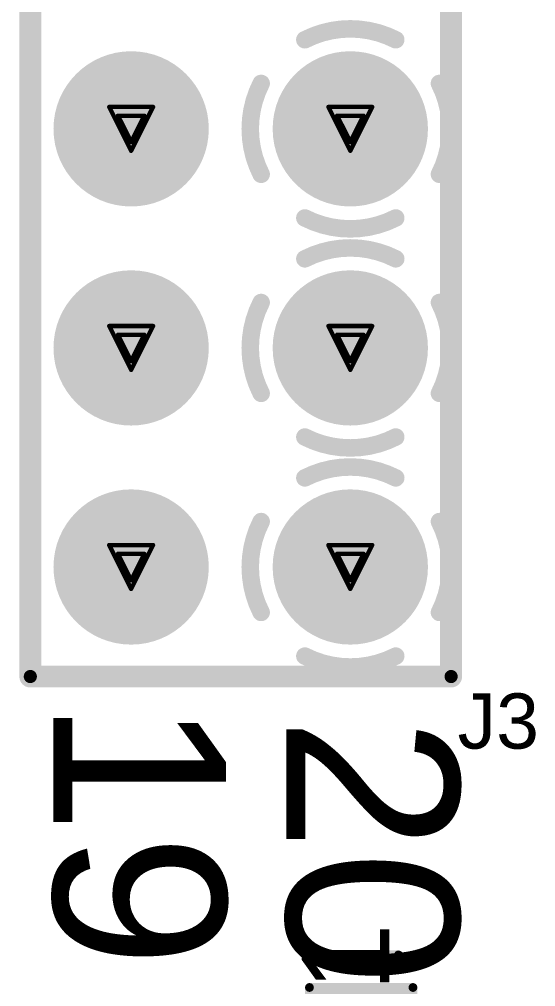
# Model space of a CAD drawing. Header units: inches. Extents: x -0.3 to 12.2, y -3.2 to 4.4.
# Drawn here: x 2.6034 to 2.839, y 1.921 to 2.3625 of the extents above; entities that cross this region are included whole.
import ezdxf

# ---------------------------------------------------------------- set-up
doc = ezdxf.new("R2010")
doc.units = ezdxf.units.IN
doc.header["$MEASUREMENT"] = 0
for name, color, linetype in [('Board Layer Stack Bottom Solder', 6, 'Continuous'), ('Bottom Layer_L8', 5, 'Continuous'), ('FAB_DWG_INFO', 1, 'Continuous'), ('Inner_L3', 76, 'Continuous'), ('Inner_L6', 156, 'Continuous'), ('Multi-Layer', 9, 'Continuous'), ('Pad Holes', 156, 'Continuous'), ('Plane_L2', 76, 'Continuous'), ('Plane_L4', 136, 'Continuous'), ('Plane_L5', 16, 'Continuous'), ('Plane_L7', 216, 'Continuous'), ('Top Assembly', 6, 'Continuous'), ('Top Overlay', 2, 'Continuous'), ('Top Paste', 8, 'Continuous'), ('Top Solder', 216, 'Continuous'), ('TOP_L1', 1, 'Continuous')]:
    doc.layers.add(name, color=color, linetype=linetype)
doc.styles.add('Arial', font='', dxfattribs={"height": 0.2})
doc.styles.get('Arial').set_extended_font_data('Arial')

# ---------------------------------------------------------------- blocks, each defined once
blk = doc.blocks.new('HEADER_10X2_205')
at = {"layer": 'Board Layer Stack Bottom Solder'}
h = blk.add_hatch(color=6, dxfattribs=at)
edge = h.paths.add_edge_path()
edge.add_arc((0.7, 0.1), 0.03543, 0, 360)
h = blk.add_hatch(color=6, dxfattribs=at)
edge = h.paths.add_edge_path()
edge.add_arc((0.8, 0.1), 0.03543, 0, 360)
h = blk.add_hatch(color=6, dxfattribs=at)
edge = h.paths.add_edge_path()
edge.add_arc((0.9, 0.1), 0.03543, 0, 360)
h = blk.add_hatch(color=6, dxfattribs=at)
edge = h.paths.add_edge_path()
edge.add_arc((0.7, 0), 0.03543, 0, 360)
h = blk.add_hatch(color=6, dxfattribs=at)
edge = h.paths.add_edge_path()
edge.add_arc((0.8, 0), 0.03543, 0, 360)
h = blk.add_hatch(color=6, dxfattribs=at)
edge = h.paths.add_edge_path()
edge.add_arc((0.9, 0), 0.03543, 0, 360)
at = {"layer": 'Bottom Layer_L8'}
h = blk.add_hatch(color=5, dxfattribs=at)
edge = h.paths.add_edge_path()
edge.add_arc((0.7, 0.1), 0.03346, 0, 360)
h = blk.add_hatch(color=5, dxfattribs=at)
edge = h.paths.add_edge_path()
edge.add_arc((0.8, 0.1), 0.03346, 0, 360)
h = blk.add_hatch(color=5, dxfattribs=at)
edge = h.paths.add_edge_path()
edge.add_arc((0.9, 0.1), 0.03346, 0, 360)
h = blk.add_hatch(color=5, dxfattribs=at)
edge = h.paths.add_edge_path()
edge.add_arc((0.7, 0), 0.03346, 0, 360)
h = blk.add_hatch(color=5, dxfattribs=at)
edge = h.paths.add_edge_path()
edge.add_arc((0.8, 0), 0.03346, 0, 360)
h = blk.add_hatch(color=5, dxfattribs=at)
edge = h.paths.add_edge_path()
edge.add_arc((0.9, 0), 0.03346, 0, 360)
at = {"layer": 'Inner_L3'}
h = blk.add_hatch(color=76, dxfattribs=at)
edge = h.paths.add_edge_path()
edge.add_arc((0.7, 0.1), 0.03346, 0, 360)
h = blk.add_hatch(color=76, dxfattribs=at)
edge = h.paths.add_edge_path()
edge.add_arc((0.8, 0.1), 0.03346, 0, 360)
h = blk.add_hatch(color=76, dxfattribs=at)
edge = h.paths.add_edge_path()
edge.add_arc((0.9, 0.1), 0.03346, 0, 360)
h = blk.add_hatch(color=76, dxfattribs=at)
edge = h.paths.add_edge_path()
edge.add_arc((0.7, 0), 0.03346, 0, 360)
h = blk.add_hatch(color=76, dxfattribs=at)
edge = h.paths.add_edge_path()
edge.add_arc((0.8, 0), 0.03346, 0, 360)
h = blk.add_hatch(color=76, dxfattribs=at)
edge = h.paths.add_edge_path()
edge.add_arc((0.9, 0), 0.03346, 0, 360)
at = {"layer": 'Inner_L6'}
h = blk.add_hatch(color=156, dxfattribs=at)
edge = h.paths.add_edge_path()
edge.add_arc((0.7, 0.1), 0.03346, 0, 360)
h = blk.add_hatch(color=156, dxfattribs=at)
edge = h.paths.add_edge_path()
edge.add_arc((0.8, 0.1), 0.03346, 0, 360)
h = blk.add_hatch(color=156, dxfattribs=at)
edge = h.paths.add_edge_path()
edge.add_arc((0.9, 0.1), 0.03346, 0, 360)
h = blk.add_hatch(color=156, dxfattribs=at)
edge = h.paths.add_edge_path()
edge.add_arc((0.7, 0), 0.03346, 0, 360)
h = blk.add_hatch(color=156, dxfattribs=at)
edge = h.paths.add_edge_path()
edge.add_arc((0.8, 0), 0.03346, 0, 360)
h = blk.add_hatch(color=156, dxfattribs=at)
edge = h.paths.add_edge_path()
edge.add_arc((0.9, 0), 0.03346, 0, 360)
at = {"layer": 'Multi-Layer'}
h = blk.add_hatch(color=9, dxfattribs=at)
edge = h.paths.add_edge_path()
edge.add_arc((0.7, 0.1), 0.03346, 0, 360)
h = blk.add_hatch(color=9, dxfattribs=at)
edge = h.paths.add_edge_path()
edge.add_arc((0.8, 0.1), 0.03346, 0, 360)
h = blk.add_hatch(color=9, dxfattribs=at)
edge = h.paths.add_edge_path()
edge.add_arc((0.9, 0.1), 0.03346, 0, 360)
h = blk.add_hatch(color=9, dxfattribs=at)
edge = h.paths.add_edge_path()
edge.add_arc((0.7, 0), 0.03346, 0, 360)
h = blk.add_hatch(color=9, dxfattribs=at)
edge = h.paths.add_edge_path()
edge.add_arc((0.8, 0), 0.03346, 0, 360)
h = blk.add_hatch(color=9, dxfattribs=at)
edge = h.paths.add_edge_path()
edge.add_arc((0.9, 0), 0.03346, 0, 360)
at = {"layer": 'Pad Holes'}
h = blk.add_hatch(color=7, dxfattribs=at)
edge = h.paths.add_edge_path()
edge.add_arc((0.7, 0.1), 0.02165, 0, 360)
h = blk.add_hatch(color=7, dxfattribs=at)
edge = h.paths.add_edge_path()
edge.add_arc((0.8, 0.1), 0.02165, 0, 360)
h = blk.add_hatch(color=7, dxfattribs=at)
edge = h.paths.add_edge_path()
edge.add_arc((0.9, 0.1), 0.02165, 0, 360)
h = blk.add_hatch(color=7, dxfattribs=at)
edge = h.paths.add_edge_path()
edge.add_arc((0.7, 0), 0.02165, 0, 360)
h = blk.add_hatch(color=7, dxfattribs=at)
edge = h.paths.add_edge_path()
edge.add_arc((0.8, 0), 0.02165, 0, 360)
h = blk.add_hatch(color=7, dxfattribs=at)
edge = h.paths.add_edge_path()
edge.add_arc((0.9, 0), 0.02165, 0, 360)
at = {"layer": 'Plane_L2'}
h = blk.add_hatch(color=76, dxfattribs=at)
edge = h.paths.add_edge_path()
edge.add_arc((0.7, 0), 0.03365, 0, 360)
h = blk.add_hatch(color=76, dxfattribs=at)
edge = h.paths.add_edge_path()
edge.add_arc((0.8, 0), 0.03365, 0, 360)
h = blk.add_hatch(color=76, dxfattribs=at)
edge = h.paths.add_edge_path()
edge.add_arc((0.9, 0), 0.03365, 0, 360)
at = {"layer": 'Plane_L4'}
h = blk.add_hatch(color=136, dxfattribs=at)
edge = h.paths.add_edge_path()
edge.add_arc((0.7, 0), 0.03365, 0, 360)
h = blk.add_hatch(color=136, dxfattribs=at)
edge = h.paths.add_edge_path()
edge.add_arc((0.8, 0), 0.03365, 0, 360)
h = blk.add_hatch(color=136, dxfattribs=at)
edge = h.paths.add_edge_path()
edge.add_arc((0.9, 0), 0.03365, 0, 360)
at = {"layer": 'Plane_L5'}
h = blk.add_hatch(color=16, dxfattribs=at)
edge = h.paths.add_edge_path()
edge.add_arc((0.7, 0), 0.03365, 0, 360)
h = blk.add_hatch(color=16, dxfattribs=at)
edge = h.paths.add_edge_path()
edge.add_arc((0.8, 0), 0.03365, 0, 360)
h = blk.add_hatch(color=16, dxfattribs=at)
edge = h.paths.add_edge_path()
edge.add_arc((0.9, 0), 0.03365, 0, 360)
at = {"layer": 'Plane_L7'}
h = blk.add_hatch(color=216, dxfattribs=at)
edge = h.paths.add_edge_path()
edge.add_arc((0.7, 0), 0.03365, 0, 360)
h = blk.add_hatch(color=216, dxfattribs=at)
edge = h.paths.add_edge_path()
edge.add_arc((0.8, 0), 0.03365, 0, 360)
h = blk.add_hatch(color=216, dxfattribs=at)
edge = h.paths.add_edge_path()
edge.add_arc((0.9, 0), 0.03365, 0, 360)
at = {"layer": 'Top Solder'}
h = blk.add_hatch(color=216, dxfattribs=at)
edge = h.paths.add_edge_path()
edge.add_arc((0.7, 0.1), 0.03543, 0, 360)
h = blk.add_hatch(color=216, dxfattribs=at)
edge = h.paths.add_edge_path()
edge.add_arc((0.8, 0.1), 0.03543, 0, 360)
h = blk.add_hatch(color=216, dxfattribs=at)
edge = h.paths.add_edge_path()
edge.add_arc((0.9, 0.1), 0.03543, 0, 360)
h = blk.add_hatch(color=216, dxfattribs=at)
edge = h.paths.add_edge_path()
edge.add_arc((0.7, 0), 0.03543, 0, 360)
h = blk.add_hatch(color=216, dxfattribs=at)
edge = h.paths.add_edge_path()
edge.add_arc((0.8, 0), 0.03543, 0, 360)
h = blk.add_hatch(color=216, dxfattribs=at)
edge = h.paths.add_edge_path()
edge.add_arc((0.9, 0), 0.03543, 0, 360)
at = {"layer": 'TOP_L1'}
h = blk.add_hatch(color=1, dxfattribs=at)
edge = h.paths.add_edge_path()
edge.add_arc((0.7, 0.1), 0.03346, 0, 360)
h = blk.add_hatch(color=1, dxfattribs=at)
edge = h.paths.add_edge_path()
edge.add_arc((0.8, 0.1), 0.03346, 0, 360)
h = blk.add_hatch(color=1, dxfattribs=at)
edge = h.paths.add_edge_path()
edge.add_arc((0.9, 0.1), 0.03346, 0, 360)
h = blk.add_hatch(color=1, dxfattribs=at)
edge = h.paths.add_edge_path()
edge.add_arc((0.7, 0), 0.03346, 0, 360)
h = blk.add_hatch(color=1, dxfattribs=at)
edge = h.paths.add_edge_path()
edge.add_arc((0.8, 0), 0.03346, 0, 360)
h = blk.add_hatch(color=1, dxfattribs=at)
edge = h.paths.add_edge_path()
edge.add_arc((0.9, 0), 0.03346, 0, 360)
at = {"layer": 'Plane_L2'}
for points in [[(0.67927, 0.14068, 0.008, 0.008, -0.240079), (0.72073, 0.14068, 0.008, 0.008, 0)], [(0.77927, 0.14068, 0.008, 0.008, -0.240079), (0.82073, 0.14068, 0.008, 0.008, 0)], [(0.87927, 0.14068, 0.008, 0.008, -0.240079), (0.92073, 0.14068, 0.008, 0.008, 0)], [(0.65932, 0.07927, 0.008, 0.008, -0.240079), (0.65932, 0.12073, 0.008, 0.008, 0)], [(0.74068, 0.12073, 0.008, 0.008, -0.240079), (0.74068, 0.07927, 0.008, 0.008, 0)], [(0.75932, 0.07927, 0.008, 0.008, -0.240079), (0.75932, 0.12073, 0.008, 0.008, 0)], [(0.84068, 0.12073, 0.008, 0.008, -0.240079), (0.84068, 0.07927, 0.008, 0.008, 0)], [(0.85932, 0.07927, 0.008, 0.008, -0.240079), (0.85932, 0.12073, 0.008, 0.008, 0)], [(0.94068, 0.12073, 0.008, 0.008, -0.240079), (0.94068, 0.07927, 0.008, 0.008, 0)], [(0.72073, 0.05932, 0.008, 0.008, -0.240079), (0.67927, 0.05932, 0.008, 0.008, 0)], [(0.82073, 0.05932, 0.008, 0.008, -0.240079), (0.77927, 0.05932, 0.008, 0.008, 0)], [(0.92073, 0.05932, 0.008, 0.008, -0.240079), (0.87927, 0.05932, 0.008, 0.008, 0)]]:
    blk.add_lwpolyline(points, format="xyseb", dxfattribs=at)
for points in [[(0.67727, 0.14068, 0.004, 0.004, 1), (0.68127, 0.14068, 0.004, 0.004, 1)], [(0.71873, 0.14068, 0.004, 0.004, 1), (0.72273, 0.14068, 0.004, 0.004, 1)], [(0.77727, 0.14068, 0.004, 0.004, 1), (0.78127, 0.14068, 0.004, 0.004, 1)], [(0.81873, 0.14068, 0.004, 0.004, 1), (0.82273, 0.14068, 0.004, 0.004, 1)], [(0.87727, 0.14068, 0.004, 0.004, 1), (0.88127, 0.14068, 0.004, 0.004, 1)], [(0.91873, 0.14068, 0.004, 0.004, 1), (0.92273, 0.14068, 0.004, 0.004, 1)], [(0.65732, 0.12073, 0.004, 0.004, 1), (0.66132, 0.12073, 0.004, 0.004, 1)], [(0.73868, 0.12073, 0.004, 0.004, 1), (0.74268, 0.12073, 0.004, 0.004, 1)], [(0.75732, 0.12073, 0.004, 0.004, 1), (0.76132, 0.12073, 0.004, 0.004, 1)], [(0.83868, 0.12073, 0.004, 0.004, 1), (0.84268, 0.12073, 0.004, 0.004, 1)], [(0.85732, 0.12073, 0.004, 0.004, 1), (0.86132, 0.12073, 0.004, 0.004, 1)], [(0.93868, 0.12073, 0.004, 0.004, 1), (0.94268, 0.12073, 0.004, 0.004, 1)], [(0.65732, 0.07927, 0.004, 0.004, 1), (0.66132, 0.07927, 0.004, 0.004, 1)], [(0.73868, 0.07927, 0.004, 0.004, 1), (0.74268, 0.07927, 0.004, 0.004, 1)], [(0.75732, 0.07927, 0.004, 0.004, 1), (0.76132, 0.07927, 0.004, 0.004, 1)], [(0.83868, 0.07927, 0.004, 0.004, 1), (0.84268, 0.07927, 0.004, 0.004, 1)], [(0.85732, 0.07927, 0.004, 0.004, 1), (0.86132, 0.07927, 0.004, 0.004, 1)], [(0.93868, 0.07927, 0.004, 0.004, 1), (0.94268, 0.07927, 0.004, 0.004, 1)], [(0.67727, 0.05932, 0.004, 0.004, 1), (0.68127, 0.05932, 0.004, 0.004, 1)], [(0.71873, 0.05932, 0.004, 0.004, 1), (0.72273, 0.05932, 0.004, 0.004, 1)], [(0.77727, 0.05932, 0.004, 0.004, 1), (0.78127, 0.05932, 0.004, 0.004, 1)], [(0.81873, 0.05932, 0.004, 0.004, 1), (0.82273, 0.05932, 0.004, 0.004, 1)], [(0.87727, 0.05932, 0.004, 0.004, 1), (0.88127, 0.05932, 0.004, 0.004, 1)], [(0.91873, 0.05932, 0.004, 0.004, 1), (0.92273, 0.05932, 0.004, 0.004, 1)]]:
    blk.add_lwpolyline(points, format="xyseb", close=True, dxfattribs=at)
at = {"layer": 'Plane_L4'}
for points in [[(0.67927, 0.14068, 0.008, 0.008, -0.240079), (0.72073, 0.14068, 0.008, 0.008, 0)], [(0.77927, 0.14068, 0.008, 0.008, -0.240079), (0.82073, 0.14068, 0.008, 0.008, 0)], [(0.87927, 0.14068, 0.008, 0.008, -0.240079), (0.92073, 0.14068, 0.008, 0.008, 0)], [(0.65932, 0.07927, 0.008, 0.008, -0.240079), (0.65932, 0.12073, 0.008, 0.008, 0)], [(0.74068, 0.12073, 0.008, 0.008, -0.240079), (0.74068, 0.07927, 0.008, 0.008, 0)], [(0.75932, 0.07927, 0.008, 0.008, -0.240079), (0.75932, 0.12073, 0.008, 0.008, 0)], [(0.84068, 0.12073, 0.008, 0.008, -0.240079), (0.84068, 0.07927, 0.008, 0.008, 0)], [(0.85932, 0.07927, 0.008, 0.008, -0.240079), (0.85932, 0.12073, 0.008, 0.008, 0)], [(0.94068, 0.12073, 0.008, 0.008, -0.240079), (0.94068, 0.07927, 0.008, 0.008, 0)], [(0.72073, 0.05932, 0.008, 0.008, -0.240079), (0.67927, 0.05932, 0.008, 0.008, 0)], [(0.82073, 0.05932, 0.008, 0.008, -0.240079), (0.77927, 0.05932, 0.008, 0.008, 0)], [(0.92073, 0.05932, 0.008, 0.008, -0.240079), (0.87927, 0.05932, 0.008, 0.008, 0)]]:
    blk.add_lwpolyline(points, format="xyseb", dxfattribs=at)
for points in [[(0.67727, 0.14068, 0.004, 0.004, 1), (0.68127, 0.14068, 0.004, 0.004, 1)], [(0.71873, 0.14068, 0.004, 0.004, 1), (0.72273, 0.14068, 0.004, 0.004, 1)], [(0.77727, 0.14068, 0.004, 0.004, 1), (0.78127, 0.14068, 0.004, 0.004, 1)], [(0.81873, 0.14068, 0.004, 0.004, 1), (0.82273, 0.14068, 0.004, 0.004, 1)], [(0.87727, 0.14068, 0.004, 0.004, 1), (0.88127, 0.14068, 0.004, 0.004, 1)], [(0.91873, 0.14068, 0.004, 0.004, 1), (0.92273, 0.14068, 0.004, 0.004, 1)], [(0.65732, 0.12073, 0.004, 0.004, 1), (0.66132, 0.12073, 0.004, 0.004, 1)], [(0.73868, 0.12073, 0.004, 0.004, 1), (0.74268, 0.12073, 0.004, 0.004, 1)], [(0.75732, 0.12073, 0.004, 0.004, 1), (0.76132, 0.12073, 0.004, 0.004, 1)], [(0.83868, 0.12073, 0.004, 0.004, 1), (0.84268, 0.12073, 0.004, 0.004, 1)], [(0.85732, 0.12073, 0.004, 0.004, 1), (0.86132, 0.12073, 0.004, 0.004, 1)], [(0.93868, 0.12073, 0.004, 0.004, 1), (0.94268, 0.12073, 0.004, 0.004, 1)], [(0.65732, 0.07927, 0.004, 0.004, 1), (0.66132, 0.07927, 0.004, 0.004, 1)], [(0.73868, 0.07927, 0.004, 0.004, 1), (0.74268, 0.07927, 0.004, 0.004, 1)], [(0.75732, 0.07927, 0.004, 0.004, 1), (0.76132, 0.07927, 0.004, 0.004, 1)], [(0.83868, 0.07927, 0.004, 0.004, 1), (0.84268, 0.07927, 0.004, 0.004, 1)], [(0.85732, 0.07927, 0.004, 0.004, 1), (0.86132, 0.07927, 0.004, 0.004, 1)], [(0.93868, 0.07927, 0.004, 0.004, 1), (0.94268, 0.07927, 0.004, 0.004, 1)], [(0.67727, 0.05932, 0.004, 0.004, 1), (0.68127, 0.05932, 0.004, 0.004, 1)], [(0.71873, 0.05932, 0.004, 0.004, 1), (0.72273, 0.05932, 0.004, 0.004, 1)], [(0.77727, 0.05932, 0.004, 0.004, 1), (0.78127, 0.05932, 0.004, 0.004, 1)], [(0.81873, 0.05932, 0.004, 0.004, 1), (0.82273, 0.05932, 0.004, 0.004, 1)], [(0.87727, 0.05932, 0.004, 0.004, 1), (0.88127, 0.05932, 0.004, 0.004, 1)], [(0.91873, 0.05932, 0.004, 0.004, 1), (0.92273, 0.05932, 0.004, 0.004, 1)]]:
    blk.add_lwpolyline(points, format="xyseb", close=True, dxfattribs=at)
at = {"layer": 'Plane_L5'}
for points in [[(0.67927, 0.14068, 0.008, 0.008, -0.240079), (0.72073, 0.14068, 0.008, 0.008, 0)], [(0.77927, 0.14068, 0.008, 0.008, -0.240079), (0.82073, 0.14068, 0.008, 0.008, 0)], [(0.87927, 0.14068, 0.008, 0.008, -0.240079), (0.92073, 0.14068, 0.008, 0.008, 0)], [(0.65932, 0.07927, 0.008, 0.008, -0.240079), (0.65932, 0.12073, 0.008, 0.008, 0)], [(0.74068, 0.12073, 0.008, 0.008, -0.240079), (0.74068, 0.07927, 0.008, 0.008, 0)], [(0.75932, 0.07927, 0.008, 0.008, -0.240079), (0.75932, 0.12073, 0.008, 0.008, 0)], [(0.84068, 0.12073, 0.008, 0.008, -0.240079), (0.84068, 0.07927, 0.008, 0.008, 0)], [(0.85932, 0.07927, 0.008, 0.008, -0.240079), (0.85932, 0.12073, 0.008, 0.008, 0)], [(0.94068, 0.12073, 0.008, 0.008, -0.240079), (0.94068, 0.07927, 0.008, 0.008, 0)], [(0.72073, 0.05932, 0.008, 0.008, -0.240079), (0.67927, 0.05932, 0.008, 0.008, 0)], [(0.82073, 0.05932, 0.008, 0.008, -0.240079), (0.77927, 0.05932, 0.008, 0.008, 0)], [(0.92073, 0.05932, 0.008, 0.008, -0.240079), (0.87927, 0.05932, 0.008, 0.008, 0)]]:
    blk.add_lwpolyline(points, format="xyseb", dxfattribs=at)
for points in [[(0.67727, 0.14068, 0.004, 0.004, 1), (0.68127, 0.14068, 0.004, 0.004, 1)], [(0.71873, 0.14068, 0.004, 0.004, 1), (0.72273, 0.14068, 0.004, 0.004, 1)], [(0.77727, 0.14068, 0.004, 0.004, 1), (0.78127, 0.14068, 0.004, 0.004, 1)], [(0.81873, 0.14068, 0.004, 0.004, 1), (0.82273, 0.14068, 0.004, 0.004, 1)], [(0.87727, 0.14068, 0.004, 0.004, 1), (0.88127, 0.14068, 0.004, 0.004, 1)], [(0.91873, 0.14068, 0.004, 0.004, 1), (0.92273, 0.14068, 0.004, 0.004, 1)], [(0.65732, 0.12073, 0.004, 0.004, 1), (0.66132, 0.12073, 0.004, 0.004, 1)], [(0.73868, 0.12073, 0.004, 0.004, 1), (0.74268, 0.12073, 0.004, 0.004, 1)], [(0.75732, 0.12073, 0.004, 0.004, 1), (0.76132, 0.12073, 0.004, 0.004, 1)], [(0.83868, 0.12073, 0.004, 0.004, 1), (0.84268, 0.12073, 0.004, 0.004, 1)], [(0.85732, 0.12073, 0.004, 0.004, 1), (0.86132, 0.12073, 0.004, 0.004, 1)], [(0.93868, 0.12073, 0.004, 0.004, 1), (0.94268, 0.12073, 0.004, 0.004, 1)], [(0.65732, 0.07927, 0.004, 0.004, 1), (0.66132, 0.07927, 0.004, 0.004, 1)], [(0.73868, 0.07927, 0.004, 0.004, 1), (0.74268, 0.07927, 0.004, 0.004, 1)], [(0.75732, 0.07927, 0.004, 0.004, 1), (0.76132, 0.07927, 0.004, 0.004, 1)], [(0.83868, 0.07927, 0.004, 0.004, 1), (0.84268, 0.07927, 0.004, 0.004, 1)], [(0.85732, 0.07927, 0.004, 0.004, 1), (0.86132, 0.07927, 0.004, 0.004, 1)], [(0.93868, 0.07927, 0.004, 0.004, 1), (0.94268, 0.07927, 0.004, 0.004, 1)], [(0.67727, 0.05932, 0.004, 0.004, 1), (0.68127, 0.05932, 0.004, 0.004, 1)], [(0.71873, 0.05932, 0.004, 0.004, 1), (0.72273, 0.05932, 0.004, 0.004, 1)], [(0.77727, 0.05932, 0.004, 0.004, 1), (0.78127, 0.05932, 0.004, 0.004, 1)], [(0.81873, 0.05932, 0.004, 0.004, 1), (0.82273, 0.05932, 0.004, 0.004, 1)], [(0.87727, 0.05932, 0.004, 0.004, 1), (0.88127, 0.05932, 0.004, 0.004, 1)], [(0.91873, 0.05932, 0.004, 0.004, 1), (0.92273, 0.05932, 0.004, 0.004, 1)]]:
    blk.add_lwpolyline(points, format="xyseb", close=True, dxfattribs=at)
at = {"layer": 'Plane_L7'}
for points in [[(0.67927, 0.14068, 0.008, 0.008, -0.240079), (0.72073, 0.14068, 0.008, 0.008, 0)], [(0.77927, 0.14068, 0.008, 0.008, -0.240079), (0.82073, 0.14068, 0.008, 0.008, 0)], [(0.87927, 0.14068, 0.008, 0.008, -0.240079), (0.92073, 0.14068, 0.008, 0.008, 0)], [(0.65932, 0.07927, 0.008, 0.008, -0.240079), (0.65932, 0.12073, 0.008, 0.008, 0)], [(0.74068, 0.12073, 0.008, 0.008, -0.240079), (0.74068, 0.07927, 0.008, 0.008, 0)], [(0.75932, 0.07927, 0.008, 0.008, -0.240079), (0.75932, 0.12073, 0.008, 0.008, 0)], [(0.84068, 0.12073, 0.008, 0.008, -0.240079), (0.84068, 0.07927, 0.008, 0.008, 0)], [(0.85932, 0.07927, 0.008, 0.008, -0.240079), (0.85932, 0.12073, 0.008, 0.008, 0)], [(0.94068, 0.12073, 0.008, 0.008, -0.240079), (0.94068, 0.07927, 0.008, 0.008, 0)], [(0.72073, 0.05932, 0.008, 0.008, -0.240079), (0.67927, 0.05932, 0.008, 0.008, 0)], [(0.82073, 0.05932, 0.008, 0.008, -0.240079), (0.77927, 0.05932, 0.008, 0.008, 0)], [(0.92073, 0.05932, 0.008, 0.008, -0.240079), (0.87927, 0.05932, 0.008, 0.008, 0)]]:
    blk.add_lwpolyline(points, format="xyseb", dxfattribs=at)
for points in [[(0.67727, 0.14068, 0.004, 0.004, 1), (0.68127, 0.14068, 0.004, 0.004, 1)], [(0.71873, 0.14068, 0.004, 0.004, 1), (0.72273, 0.14068, 0.004, 0.004, 1)], [(0.77727, 0.14068, 0.004, 0.004, 1), (0.78127, 0.14068, 0.004, 0.004, 1)], [(0.81873, 0.14068, 0.004, 0.004, 1), (0.82273, 0.14068, 0.004, 0.004, 1)], [(0.87727, 0.14068, 0.004, 0.004, 1), (0.88127, 0.14068, 0.004, 0.004, 1)], [(0.91873, 0.14068, 0.004, 0.004, 1), (0.92273, 0.14068, 0.004, 0.004, 1)], [(0.65732, 0.12073, 0.004, 0.004, 1), (0.66132, 0.12073, 0.004, 0.004, 1)], [(0.73868, 0.12073, 0.004, 0.004, 1), (0.74268, 0.12073, 0.004, 0.004, 1)], [(0.75732, 0.12073, 0.004, 0.004, 1), (0.76132, 0.12073, 0.004, 0.004, 1)], [(0.83868, 0.12073, 0.004, 0.004, 1), (0.84268, 0.12073, 0.004, 0.004, 1)], [(0.85732, 0.12073, 0.004, 0.004, 1), (0.86132, 0.12073, 0.004, 0.004, 1)], [(0.93868, 0.12073, 0.004, 0.004, 1), (0.94268, 0.12073, 0.004, 0.004, 1)], [(0.65732, 0.07927, 0.004, 0.004, 1), (0.66132, 0.07927, 0.004, 0.004, 1)], [(0.73868, 0.07927, 0.004, 0.004, 1), (0.74268, 0.07927, 0.004, 0.004, 1)], [(0.75732, 0.07927, 0.004, 0.004, 1), (0.76132, 0.07927, 0.004, 0.004, 1)], [(0.83868, 0.07927, 0.004, 0.004, 1), (0.84268, 0.07927, 0.004, 0.004, 1)], [(0.85732, 0.07927, 0.004, 0.004, 1), (0.86132, 0.07927, 0.004, 0.004, 1)], [(0.93868, 0.07927, 0.004, 0.004, 1), (0.94268, 0.07927, 0.004, 0.004, 1)], [(0.67727, 0.05932, 0.004, 0.004, 1), (0.68127, 0.05932, 0.004, 0.004, 1)], [(0.71873, 0.05932, 0.004, 0.004, 1), (0.72273, 0.05932, 0.004, 0.004, 1)], [(0.77727, 0.05932, 0.004, 0.004, 1), (0.78127, 0.05932, 0.004, 0.004, 1)], [(0.81873, 0.05932, 0.004, 0.004, 1), (0.82273, 0.05932, 0.004, 0.004, 1)], [(0.87727, 0.05932, 0.004, 0.004, 1), (0.88127, 0.05932, 0.004, 0.004, 1)], [(0.91873, 0.05932, 0.004, 0.004, 1), (0.92273, 0.05932, 0.004, 0.004, 1)]]:
    blk.add_lwpolyline(points, format="xyseb", close=True, dxfattribs=at)
at = {"layer": 'Top Assembly'}
for points in [[(0.95, 0.146, 0.006, 0.006, 0), (-0.05, 0.146, 0.006, 0.006, 0)], [(0.95, -0.046, 0.006, 0.006, 0), (0.95, 0.146, 0.006, 0.006, 0)], [(0.95, -0.046, 0.006, 0.006, 0), (-0.05, -0.046, 0.006, 0.006, 0)]]:
    blk.add_lwpolyline(points, format="xyseb", dxfattribs=at)
for points in [[(0.9485, 0.146, 0.003, 0.003, 1), (0.9515, 0.146, 0.003, 0.003, 1)], [(0.9485, 0.146, 0.003, 0.003, 1), (0.9515, 0.146, 0.003, 0.003, 1)], [(0.9485, -0.046, 0.003, 0.003, 1), (0.9515, -0.046, 0.003, 0.003, 1)], [(0.9485, -0.046, 0.003, 0.003, 1), (0.9515, -0.046, 0.003, 0.003, 1)]]:
    blk.add_lwpolyline(points, format="xyseb", close=True, dxfattribs=at)
at = {"layer": 'Top Overlay'}
for points in [[(0.95, 0.146, 0.01, 0.01, 0), (-0.05, 0.146, 0.01, 0.01, 0)], [(0.95, -0.046, 0.01, 0.01, 0), (0.95, 0.146, 0.01, 0.01, 0)], [(0.95, -0.046, 0.01, 0.01, 0), (-0.05, -0.046, 0.01, 0.01, 0)]]:
    blk.add_lwpolyline(points, format="xyseb", dxfattribs=at)
for points in [[(0.9475, 0.146, 0.005, 0.005, 1), (0.9525, 0.146, 0.005, 0.005, 1)], [(0.9475, 0.146, 0.005, 0.005, 1), (0.9525, 0.146, 0.005, 0.005, 1)], [(0.9475, -0.046, 0.005, 0.005, 1), (0.9525, -0.046, 0.005, 0.005, 1)], [(0.9475, -0.046, 0.005, 0.005, 1), (0.9525, -0.046, 0.005, 0.005, 1)]]:
    blk.add_lwpolyline(points, format="xyseb", close=True, dxfattribs=at)
at = {"layer": 'Top Overlay', "style": 'Arial'}
for s, p in [('20', (0.9685, 0.07087)), ('19', (0.96063, -0.03543))]:
    blk.add_text(s, height=0.07874, dxfattribs=at).set_placement(p)
blk = doc.blocks.new('LED_0603_GREEN_292')
at = {"layer": 'Top Assembly'}
blk.add_hatch(color=6, dxfattribs=at).paths.add_polyline_path([(0.03, -0.025), (0.04508, -0.025), (0.04508, 0.02362), (0.03, 0.02362)])
at = {"layer": 'Top Paste'}
for points in [[(-0.04134, 0.01772), (-0.01378, 0.01772), (-0.01378, -0.01772), (-0.04134, -0.01772)], [(0.01378, 0.01772), (0.04134, 0.01772), (0.04134, -0.01772), (0.01378, -0.01772)]]:
    blk.add_hatch(color=8, dxfattribs=at).paths.add_polyline_path(points)
at = {"layer": 'Top Solder'}
for points in [[(-0.04334, 0.01972), (-0.01178, 0.01972), (-0.01178, -0.01972), (-0.04334, -0.01972)], [(0.01178, 0.01972), (0.04334, 0.01972), (0.04334, -0.01972), (0.01178, -0.01972)]]:
    blk.add_hatch(color=216, dxfattribs=at).paths.add_polyline_path(points)
at = {"layer": 'TOP_L1'}
for points in [[(-0.04134, 0.01772), (-0.01378, 0.01772), (-0.01378, -0.01772), (-0.04134, -0.01772)], [(0.01378, 0.01772), (0.04134, 0.01772), (0.04134, -0.01772), (0.01378, -0.01772)]]:
    blk.add_hatch(color=1, dxfattribs=at).paths.add_polyline_path(points)
at = {"layer": 'Top Assembly'}
for points in [[(-0.04508, 0.02362, 0.004, 0.004, 0), (-0.04508, -0.02362, 0.004, 0.004, 0)], [(-0.04508, 0.02362, 0.004, 0.004, 0), (0.04508, 0.02362, 0.004, 0.004, 0)], [(0.04508, 0.02362, 0.004, 0.004, 0), (0.04508, -0.02362, 0.004, 0.004, 0)], [(-0.04508, -0.02362, 0.004, 0.004, 0), (0.04508, -0.02362, 0.004, 0.004, 0)]]:
    blk.add_lwpolyline(points, format="xyseb", dxfattribs=at)
for points in [[(-0.04608, 0.02362, 0.002, 0.002, 1), (-0.04408, 0.02362, 0.002, 0.002, 1)], [(-0.04608, 0.02362, 0.002, 0.002, 1), (-0.04408, 0.02362, 0.002, 0.002, 1)], [(0.04408, 0.02362, 0.002, 0.002, 1), (0.04608, 0.02362, 0.002, 0.002, 1)], [(0.04408, 0.02362, 0.002, 0.002, 1), (0.04608, 0.02362, 0.002, 0.002, 1)], [(-0.04608, -0.02362, 0.002, 0.002, 1), (-0.04408, -0.02362, 0.002, 0.002, 1)], [(-0.04608, -0.02362, 0.002, 0.002, 1), (-0.04408, -0.02362, 0.002, 0.002, 1)], [(0.04408, -0.02362, 0.002, 0.002, 1), (0.04608, -0.02362, 0.002, 0.002, 1)], [(0.04408, -0.02362, 0.002, 0.002, 1), (0.04608, -0.02362, 0.002, 0.002, 1)]]:
    blk.add_lwpolyline(points, format="xyseb", close=True, dxfattribs=at)
at = {"layer": 'Top Overlay'}
for points in [[(-0.04508, 0.02362, 0.004, 0.004, 0), (-0.04508, -0.02362, 0.004, 0.004, 0)], [(-0.04508, 0.02362, 0.004, 0.004, 0), (0.04508, 0.02362, 0.004, 0.004, 0)], [(0.04508, 0.02362, 0.004, 0.004, 0), (0.04508, -0.02362, 0.004, 0.004, 0)], [(-0.009, 0.018, 0.00394, 0.00394, 0), (-0.009, -0.018, 0.00394, 0.00394, 0)], [(-0.007, 0.018, 0.00394, 0.00394, 0), (0.01, 0.001, 0.00394, 0.00394, 0)], [(0.01, 0.018, 0.00394, 0.00394, 0), (0.01, -0.018, 0.00394, 0.00394, 0)], [(0.06, 0.014, 0.00394, 0.00394, 0), (0.06, -0.017, 0.00394, 0.00394, 0)], [(0.01, 0.001, 0.00394, 0.00394, 0), (-0.009, -0.018, 0.00394, 0.00394, 0)], [(-0.04508, -0.02362, 0.004, 0.004, 0), (0.04508, -0.02362, 0.004, 0.004, 0)]]:
    blk.add_lwpolyline(points, format="xyseb", dxfattribs=at)
for points in [[(-0.04608, 0.02362, 0.002, 0.002, 1), (-0.04408, 0.02362, 0.002, 0.002, 1)], [(-0.04608, 0.02362, 0.002, 0.002, 1), (-0.04408, 0.02362, 0.002, 0.002, 1)], [(0.04408, 0.02362, 0.002, 0.002, 1), (0.04608, 0.02362, 0.002, 0.002, 1)], [(0.04408, 0.02362, 0.002, 0.002, 1), (0.04608, 0.02362, 0.002, 0.002, 1)], [(-0.00998, 0.018, 0.00197, 0.00197, 1), (-0.00802, 0.018, 0.00197, 0.00197, 1)], [(-0.00798, 0.018, 0.00197, 0.00197, 1), (-0.00602, 0.018, 0.00197, 0.00197, 1)], [(0.00902, 0.018, 0.00197, 0.00197, 1), (0.01098, 0.018, 0.00197, 0.00197, 1)], [(0.05902, 0.014, 0.00197, 0.00197, 1), (0.06098, 0.014, 0.00197, 0.00197, 1)], [(0.00902, 0.001, 0.00197, 0.00197, 1), (0.01098, 0.001, 0.00197, 0.00197, 1)], [(0.00902, 0.001, 0.00197, 0.00197, 1), (0.01098, 0.001, 0.00197, 0.00197, 1)], [(-0.00998, -0.018, 0.00197, 0.00197, 1), (-0.00802, -0.018, 0.00197, 0.00197, 1)], [(-0.00998, -0.018, 0.00197, 0.00197, 1), (-0.00802, -0.018, 0.00197, 0.00197, 1)], [(0.00902, -0.018, 0.00197, 0.00197, 1), (0.01098, -0.018, 0.00197, 0.00197, 1)], [(0.05902, -0.017, 0.00197, 0.00197, 1), (0.06098, -0.017, 0.00197, 0.00197, 1)], [(-0.04608, -0.02362, 0.002, 0.002, 1), (-0.04408, -0.02362, 0.002, 0.002, 1)], [(-0.04608, -0.02362, 0.002, 0.002, 1), (-0.04408, -0.02362, 0.002, 0.002, 1)], [(0.04408, -0.02362, 0.002, 0.002, 1), (0.04608, -0.02362, 0.002, 0.002, 1)], [(0.04408, -0.02362, 0.002, 0.002, 1), (0.04608, -0.02362, 0.002, 0.002, 1)]]:
    blk.add_lwpolyline(points, format="xyseb", close=True, dxfattribs=at)
at = {"layer": 'Top Assembly', "style": 'Arial'}
blk.add_text('LD1', height=0.04, dxfattribs=at).set_placement((-0.0282, -0.01285))

msp = doc.modelspace()

# ---------------------------------------------------------------- linework, layer by layer
at = {"layer": 'FAB_DWG_INFO'}
for points in [[(2.64439, 2.32253, 0.002, 0.002, 0), (2.66439, 2.32253, 0.002, 0.002, 0)], [(2.64439, 2.32253, 0.002, 0.002, 0), (2.65439, 2.30253, 0.002, 0.002, 0)], [(2.65439, 2.30253, 0.002, 0.002, 0), (2.66439, 2.32253, 0.002, 0.002, 0)], [(2.74439, 2.32253, 0.002, 0.002, 0), (2.76439, 2.32253, 0.002, 0.002, 0)], [(2.74439, 2.32253, 0.002, 0.002, 0), (2.75439, 2.30253, 0.002, 0.002, 0)], [(2.75439, 2.30253, 0.002, 0.002, 0), (2.76439, 2.32253, 0.002, 0.002, 0)], [(2.64839, 2.31853, 0.002, 0.002, 0), (2.66039, 2.31853, 0.002, 0.002, 0)], [(2.64839, 2.31853, 0.002, 0.002, 0), (2.65439, 2.30653, 0.002, 0.002, 0)], [(2.65439, 2.30653, 0.002, 0.002, 0), (2.66039, 2.31853, 0.002, 0.002, 0)], [(2.74839, 2.31853, 0.002, 0.002, 0), (2.76039, 2.31853, 0.002, 0.002, 0)], [(2.74839, 2.31853, 0.002, 0.002, 0), (2.75439, 2.30653, 0.002, 0.002, 0)], [(2.75439, 2.30653, 0.002, 0.002, 0), (2.76039, 2.31853, 0.002, 0.002, 0)], [(2.64439, 2.22253, 0.002, 0.002, 0), (2.66439, 2.22253, 0.002, 0.002, 0)], [(2.64439, 2.22253, 0.002, 0.002, 0), (2.65439, 2.20253, 0.002, 0.002, 0)], [(2.65439, 2.20253, 0.002, 0.002, 0), (2.66439, 2.22253, 0.002, 0.002, 0)], [(2.74439, 2.22253, 0.002, 0.002, 0), (2.76439, 2.22253, 0.002, 0.002, 0)], [(2.74439, 2.22253, 0.002, 0.002, 0), (2.75439, 2.20253, 0.002, 0.002, 0)], [(2.75439, 2.20253, 0.002, 0.002, 0), (2.76439, 2.22253, 0.002, 0.002, 0)], [(2.64839, 2.21853, 0.002, 0.002, 0), (2.66039, 2.21853, 0.002, 0.002, 0)], [(2.64839, 2.21853, 0.002, 0.002, 0), (2.65439, 2.20653, 0.002, 0.002, 0)], [(2.65439, 2.20653, 0.002, 0.002, 0), (2.66039, 2.21853, 0.002, 0.002, 0)], [(2.74839, 2.21853, 0.002, 0.002, 0), (2.76039, 2.21853, 0.002, 0.002, 0)], [(2.74839, 2.21853, 0.002, 0.002, 0), (2.75439, 2.20653, 0.002, 0.002, 0)], [(2.75439, 2.20653, 0.002, 0.002, 0), (2.76039, 2.21853, 0.002, 0.002, 0)], [(2.64439, 2.12253, 0.002, 0.002, 0), (2.66439, 2.12253, 0.002, 0.002, 0)], [(2.64439, 2.12253, 0.002, 0.002, 0), (2.65439, 2.10253, 0.002, 0.002, 0)], [(2.64839, 2.11853, 0.002, 0.002, 0), (2.66039, 2.11853, 0.002, 0.002, 0)], [(2.64839, 2.11853, 0.002, 0.002, 0), (2.65439, 2.10653, 0.002, 0.002, 0)], [(2.65439, 2.10253, 0.002, 0.002, 0), (2.66439, 2.12253, 0.002, 0.002, 0)], [(2.65439, 2.10653, 0.002, 0.002, 0), (2.66039, 2.11853, 0.002, 0.002, 0)], [(2.74439, 2.12253, 0.002, 0.002, 0), (2.76439, 2.12253, 0.002, 0.002, 0)], [(2.74439, 2.12253, 0.002, 0.002, 0), (2.75439, 2.10253, 0.002, 0.002, 0)], [(2.74839, 2.11853, 0.002, 0.002, 0), (2.76039, 2.11853, 0.002, 0.002, 0)], [(2.74839, 2.11853, 0.002, 0.002, 0), (2.75439, 2.10653, 0.002, 0.002, 0)], [(2.75439, 2.10253, 0.002, 0.002, 0), (2.76439, 2.12253, 0.002, 0.002, 0)], [(2.75439, 2.10653, 0.002, 0.002, 0), (2.76039, 2.11853, 0.002, 0.002, 0)]]:
    msp.add_lwpolyline(points, format="xyseb", dxfattribs=at)
for points in [[(2.64389, 2.32253, 0.001, 0.001, 1), (2.64489, 2.32253, 0.001, 0.001, 1)], [(2.64389, 2.32253, 0.001, 0.001, 1), (2.64489, 2.32253, 0.001, 0.001, 1)], [(2.66389, 2.32253, 0.001, 0.001, 1), (2.66489, 2.32253, 0.001, 0.001, 1)], [(2.66389, 2.32253, 0.001, 0.001, 1), (2.66489, 2.32253, 0.001, 0.001, 1)], [(2.74389, 2.32253, 0.001, 0.001, 1), (2.74489, 2.32253, 0.001, 0.001, 1)], [(2.74389, 2.32253, 0.001, 0.001, 1), (2.74489, 2.32253, 0.001, 0.001, 1)], [(2.76389, 2.32253, 0.001, 0.001, 1), (2.76489, 2.32253, 0.001, 0.001, 1)], [(2.76389, 2.32253, 0.001, 0.001, 1), (2.76489, 2.32253, 0.001, 0.001, 1)], [(2.64789, 2.31853, 0.001, 0.001, 1), (2.64889, 2.31853, 0.001, 0.001, 1)], [(2.64789, 2.31853, 0.001, 0.001, 1), (2.64889, 2.31853, 0.001, 0.001, 1)], [(2.65989, 2.31853, 0.001, 0.001, 1), (2.66089, 2.31853, 0.001, 0.001, 1)], [(2.65989, 2.31853, 0.001, 0.001, 1), (2.66089, 2.31853, 0.001, 0.001, 1)], [(2.74789, 2.31853, 0.001, 0.001, 1), (2.74889, 2.31853, 0.001, 0.001, 1)], [(2.74789, 2.31853, 0.001, 0.001, 1), (2.74889, 2.31853, 0.001, 0.001, 1)], [(2.75989, 2.31853, 0.001, 0.001, 1), (2.76089, 2.31853, 0.001, 0.001, 1)], [(2.75989, 2.31853, 0.001, 0.001, 1), (2.76089, 2.31853, 0.001, 0.001, 1)], [(2.65389, 2.30653, 0.001, 0.001, 1), (2.65489, 2.30653, 0.001, 0.001, 1)], [(2.65389, 2.30653, 0.001, 0.001, 1), (2.65489, 2.30653, 0.001, 0.001, 1)], [(2.75389, 2.30653, 0.001, 0.001, 1), (2.75489, 2.30653, 0.001, 0.001, 1)], [(2.75389, 2.30653, 0.001, 0.001, 1), (2.75489, 2.30653, 0.001, 0.001, 1)], [(2.65389, 2.30253, 0.001, 0.001, 1), (2.65489, 2.30253, 0.001, 0.001, 1)], [(2.65389, 2.30253, 0.001, 0.001, 1), (2.65489, 2.30253, 0.001, 0.001, 1)], [(2.75389, 2.30253, 0.001, 0.001, 1), (2.75489, 2.30253, 0.001, 0.001, 1)], [(2.75389, 2.30253, 0.001, 0.001, 1), (2.75489, 2.30253, 0.001, 0.001, 1)], [(2.64389, 2.22253, 0.001, 0.001, 1), (2.64489, 2.22253, 0.001, 0.001, 1)], [(2.64389, 2.22253, 0.001, 0.001, 1), (2.64489, 2.22253, 0.001, 0.001, 1)], [(2.66389, 2.22253, 0.001, 0.001, 1), (2.66489, 2.22253, 0.001, 0.001, 1)], [(2.66389, 2.22253, 0.001, 0.001, 1), (2.66489, 2.22253, 0.001, 0.001, 1)], [(2.74389, 2.22253, 0.001, 0.001, 1), (2.74489, 2.22253, 0.001, 0.001, 1)], [(2.74389, 2.22253, 0.001, 0.001, 1), (2.74489, 2.22253, 0.001, 0.001, 1)], [(2.76389, 2.22253, 0.001, 0.001, 1), (2.76489, 2.22253, 0.001, 0.001, 1)], [(2.76389, 2.22253, 0.001, 0.001, 1), (2.76489, 2.22253, 0.001, 0.001, 1)], [(2.64789, 2.21853, 0.001, 0.001, 1), (2.64889, 2.21853, 0.001, 0.001, 1)], [(2.64789, 2.21853, 0.001, 0.001, 1), (2.64889, 2.21853, 0.001, 0.001, 1)], [(2.65989, 2.21853, 0.001, 0.001, 1), (2.66089, 2.21853, 0.001, 0.001, 1)], [(2.65989, 2.21853, 0.001, 0.001, 1), (2.66089, 2.21853, 0.001, 0.001, 1)], [(2.74789, 2.21853, 0.001, 0.001, 1), (2.74889, 2.21853, 0.001, 0.001, 1)], [(2.74789, 2.21853, 0.001, 0.001, 1), (2.74889, 2.21853, 0.001, 0.001, 1)], [(2.75989, 2.21853, 0.001, 0.001, 1), (2.76089, 2.21853, 0.001, 0.001, 1)], [(2.75989, 2.21853, 0.001, 0.001, 1), (2.76089, 2.21853, 0.001, 0.001, 1)], [(2.65389, 2.20653, 0.001, 0.001, 1), (2.65489, 2.20653, 0.001, 0.001, 1)], [(2.65389, 2.20653, 0.001, 0.001, 1), (2.65489, 2.20653, 0.001, 0.001, 1)], [(2.65389, 2.20253, 0.001, 0.001, 1), (2.65489, 2.20253, 0.001, 0.001, 1)], [(2.65389, 2.20253, 0.001, 0.001, 1), (2.65489, 2.20253, 0.001, 0.001, 1)], [(2.75389, 2.20653, 0.001, 0.001, 1), (2.75489, 2.20653, 0.001, 0.001, 1)], [(2.75389, 2.20653, 0.001, 0.001, 1), (2.75489, 2.20653, 0.001, 0.001, 1)], [(2.75389, 2.20253, 0.001, 0.001, 1), (2.75489, 2.20253, 0.001, 0.001, 1)], [(2.75389, 2.20253, 0.001, 0.001, 1), (2.75489, 2.20253, 0.001, 0.001, 1)], [(2.64389, 2.12253, 0.001, 0.001, 1), (2.64489, 2.12253, 0.001, 0.001, 1)], [(2.64389, 2.12253, 0.001, 0.001, 1), (2.64489, 2.12253, 0.001, 0.001, 1)], [(2.64789, 2.11853, 0.001, 0.001, 1), (2.64889, 2.11853, 0.001, 0.001, 1)], [(2.64789, 2.11853, 0.001, 0.001, 1), (2.64889, 2.11853, 0.001, 0.001, 1)], [(2.65989, 2.11853, 0.001, 0.001, 1), (2.66089, 2.11853, 0.001, 0.001, 1)], [(2.65989, 2.11853, 0.001, 0.001, 1), (2.66089, 2.11853, 0.001, 0.001, 1)], [(2.66389, 2.12253, 0.001, 0.001, 1), (2.66489, 2.12253, 0.001, 0.001, 1)], [(2.66389, 2.12253, 0.001, 0.001, 1), (2.66489, 2.12253, 0.001, 0.001, 1)], [(2.74389, 2.12253, 0.001, 0.001, 1), (2.74489, 2.12253, 0.001, 0.001, 1)], [(2.74389, 2.12253, 0.001, 0.001, 1), (2.74489, 2.12253, 0.001, 0.001, 1)], [(2.74789, 2.11853, 0.001, 0.001, 1), (2.74889, 2.11853, 0.001, 0.001, 1)], [(2.74789, 2.11853, 0.001, 0.001, 1), (2.74889, 2.11853, 0.001, 0.001, 1)], [(2.75989, 2.11853, 0.001, 0.001, 1), (2.76089, 2.11853, 0.001, 0.001, 1)], [(2.75989, 2.11853, 0.001, 0.001, 1), (2.76089, 2.11853, 0.001, 0.001, 1)], [(2.76389, 2.12253, 0.001, 0.001, 1), (2.76489, 2.12253, 0.001, 0.001, 1)], [(2.76389, 2.12253, 0.001, 0.001, 1), (2.76489, 2.12253, 0.001, 0.001, 1)], [(2.65389, 2.10653, 0.001, 0.001, 1), (2.65489, 2.10653, 0.001, 0.001, 1)], [(2.65389, 2.10653, 0.001, 0.001, 1), (2.65489, 2.10653, 0.001, 0.001, 1)], [(2.75389, 2.10653, 0.001, 0.001, 1), (2.75489, 2.10653, 0.001, 0.001, 1)], [(2.75389, 2.10653, 0.001, 0.001, 1), (2.75489, 2.10653, 0.001, 0.001, 1)], [(2.65389, 2.10253, 0.001, 0.001, 1), (2.65489, 2.10253, 0.001, 0.001, 1)], [(2.65389, 2.10253, 0.001, 0.001, 1), (2.65489, 2.10253, 0.001, 0.001, 1)], [(2.75389, 2.10253, 0.001, 0.001, 1), (2.75489, 2.10253, 0.001, 0.001, 1)], [(2.75389, 2.10253, 0.001, 0.001, 1), (2.75489, 2.10253, 0.001, 0.001, 1)]]:
    msp.add_lwpolyline(points, format="xyseb", close=True, dxfattribs=at)

# ---------------------------------------------------------------- block references
for name, p, rotation in [('HEADER_10X2_205', (2.65439, 3.01253), 270), ('LED_0603_GREEN_292', (2.75937, 1.8755), 90)]:
    msp.add_blockref(name, p, dxfattribs=dict(rotation=rotation))

# ---------------------------------------------------------------- texts
at = {"layer": 'Top Overlay', "style": 'Arial'}
msp.add_text('J3', height=0.025197, dxfattribs=at).set_placement((2.80333, 2.02962))

doc.saveas('drawing.dxf')
